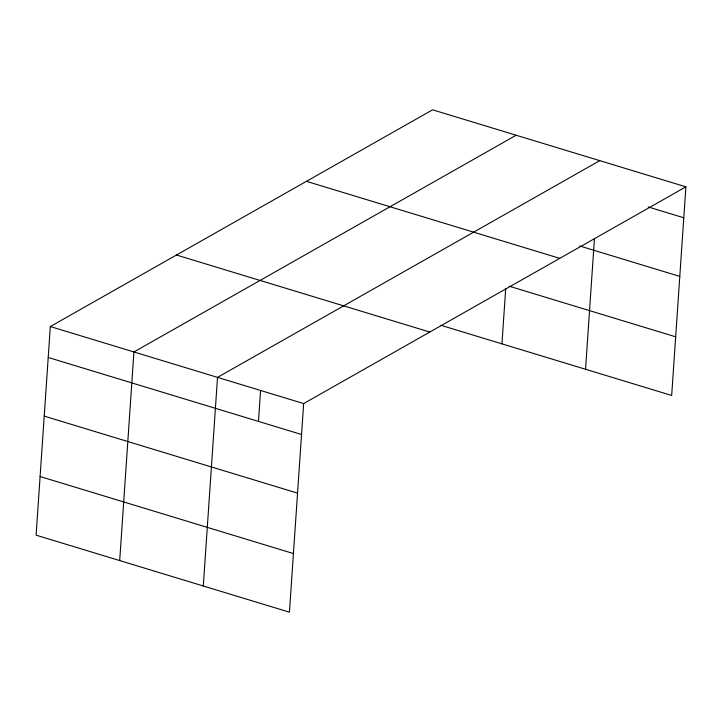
<?xml version="1.0" encoding="UTF-8"?>
<svg xmlns="http://www.w3.org/2000/svg" width="722" height="722" viewBox="0 0 722 722"><rect width="100%" height="100%" fill="white"/><g stroke="black" fill="none" stroke-linecap="round" stroke-linejoin="round"><path stroke-width="1.08" d="M685.9 186.836L432.568 109.816L50.323 326.543L36.1 535.164L289.432 612.184L303.655 403.562L685.9 186.836L671.677 395.457L440.853 325.279M119.699 560.579L133.922 351.957L516.167 135.231M203.297 586.002L217.521 377.371L599.765 160.654M258.476 421.404L260.588 390.467M501.943 343.852L505.716 288.538M585.542 369.276L594.414 239.153M648.266 206.97L683.788 217.773M579.73 245.985L679.79 276.409M306.426 181.33L559.758 258.359M509.154 286.192L675.675 336.822M176.466 255.019L429.798 332.048M50.323 326.543L303.655 403.562M48.212 357.471L301.543 434.5M44.213 416.116L297.545 493.135M40.098 476.529L293.43 553.548"/></g></svg>
